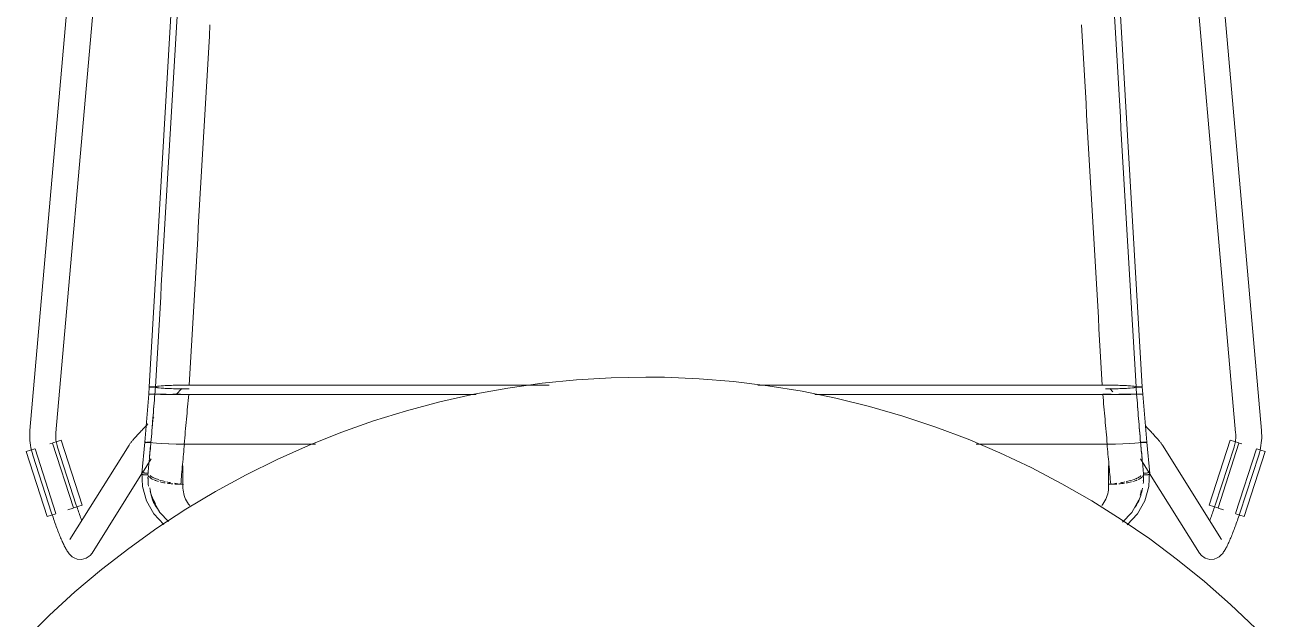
# Model space of a CAD drawing. Header units: millimetres. Extents: x 155927 to 295199, y -4084 to 97293.
# Drawn here: x 227366 to 227939, y 24240 to 24515 of the extents above; entities that cross this region are included whole.
import ezdxf

# ---------------------------------------------------------------- set-up
doc = ezdxf.new("R2010")
doc.units = ezdxf.units.MM
doc.header["$MEASUREMENT"] = 0
doc.layers.add('I-FURN', color=8, linetype='CONTINUOUS', lineweight=9)

msp = doc.modelspace()

# ---------------------------------------------------------------- linework, layer by layer
at = {"layer": 'I-FURN'}
for p, q in [((227406.98, 24770.34), (227368.03, 24327.02)), ((227937.13, 24327.02), (227898.18, 24770.34)), ((227379.98, 24325.97), (227417.26, 24750.32)), ((227887.88, 24750.47), (227925.17, 24325.97)), ((227423.18, 24347.14), (227442.46, 24679.05)), ((227881.98, 24347.14), (227862.7, 24679.05)), ((227620.61, 24350.45), (227604.69, 24348.86)), ((227636.58, 24351.41), (227620.61, 24350.45)), ((227652.58, 24351.73), (227636.58, 24351.41)), ((227661.22, 24351.64), (227652.58, 24351.73)), ((227677.2, 24350.97), (227661.22, 24351.64)), ((227693.15, 24349.67), (227677.2, 24350.97)), ((227423.17, 24347.14), (227422.9, 24343.78)), ((227423.24, 24347.17), (227423.18, 24347.14)), ((227423.18, 24347.14), (227423.24, 24347.11)), ((227423.43, 24347.2), (227423.24, 24347.17)), ((227423.24, 24347.11), (227423.43, 24347.09)), ((227423.72, 24347.22), (227423.43, 24347.2)), ((227423.43, 24347.09), (227423.73, 24347.07)), ((227424.1, 24347.24), (227423.72, 24347.22)), ((227423.73, 24347.07), (227424.11, 24347.05)), ((227424.55, 24347.25), (227424.1, 24347.24)), ((227424.11, 24347.05), (227424.56, 24347.04)), ((227425.04, 24347.25), (227424.55, 24347.25)), ((227424.56, 24347.04), (227425.05, 24347.03)), ((227425.54, 24347.25), (227425.04, 24347.25)), ((227425.05, 24347.03), (227425.55, 24347.03)), ((227426.01, 24347.24), (227425.54, 24347.25)), ((227425.55, 24347.03), (227426.02, 24347.04)), ((227426.9, 24347.45), (227426.01, 24347.24)), ((227426.02, 24347.04), (227426.92, 24346.83)), ((227428.65, 24347.65), (227426.9, 24347.45)), ((227426.92, 24346.83), (227428.67, 24346.64)), ((227431.15, 24347.81), (227428.65, 24347.65)), ((227428.67, 24346.64), (227431.17, 24346.48)), ((227434.28, 24347.93), (227431.15, 24347.81)), ((227431.17, 24346.48), (227434.29, 24346.35)), ((227437.84, 24348.01), (227434.28, 24347.93)), ((227434.29, 24346.35), (227437.84, 24346.28)), ((227438.14, 24346.4), (227435.57, 24343.72)), ((227441.63, 24348.04), (227437.84, 24348.01)), ((227437.84, 24346.28), (227441.52, 24346.25)), ((227607.9, 24348.04), (227441.63, 24348.04)), ((227441.63, 24348.04), (227607.9, 24348.04)), ((227588.85, 24346.62), (227573.11, 24343.76)), ((227604.69, 24348.86), (227588.85, 24346.62)), ((227709.03, 24347.73), (227693.15, 24349.67)), ((227863.53, 24348.04), (227704.43, 24348.04)), ((227704.43, 24348.04), (227863.53, 24348.04)), ((227724.82, 24345.16), (227709.03, 24347.73)), ((227740.49, 24341.95), (227724.82, 24345.16)), ((227867.32, 24348.01), (227863.53, 24348.04)), ((227865.07, 24346.25), (227867.32, 24346.28)), ((227868.49, 24344.87), (227867.02, 24346.4)), ((227870.88, 24347.93), (227867.32, 24348.01)), ((227867.32, 24346.28), (227870.87, 24346.35)), ((227870.87, 24346.35), (227873.99, 24346.48)), ((227874.01, 24347.81), (227870.88, 24347.93)), ((227873.99, 24346.48), (227876.49, 24346.64)), ((227876.51, 24347.65), (227874.01, 24347.81)), ((227876.49, 24346.64), (227878.24, 24346.83)), ((227878.26, 24347.45), (227876.51, 24347.65)), ((227878.24, 24346.83), (227879.14, 24347.04)), ((227879.15, 24347.24), (227878.26, 24347.45)), ((227879.14, 24347.04), (227879.61, 24347.03)), ((227879.62, 24347.25), (227879.15, 24347.24)), ((227879.61, 24347.03), (227880.11, 24347.03)), ((227880.12, 24347.25), (227879.62, 24347.25)), ((227880.11, 24347.03), (227880.6, 24347.04)), ((227880.61, 24347.25), (227880.12, 24347.25)), ((227880.6, 24347.04), (227881.05, 24347.05)), ((227881.06, 24347.24), (227880.61, 24347.25)), ((227881.05, 24347.05), (227881.43, 24347.07)), ((227881.44, 24347.22), (227881.06, 24347.24)), ((227881.43, 24347.07), (227881.73, 24347.09)), ((227881.73, 24347.2), (227881.44, 24347.22)), ((227881.92, 24347.17), (227881.73, 24347.2)), ((227881.73, 24347.09), (227881.92, 24347.11)), ((227881.98, 24347.14), (227881.92, 24347.17)), ((227881.92, 24347.11), (227881.98, 24347.14)), ((227881.99, 24347.14), (227882.26, 24343.78)), ((227421.08, 24321.58), (227422.9, 24343.78)), ((227422.9, 24343.78), (227422.97, 24343.79)), ((227422.97, 24343.79), (227422.9, 24343.78)), ((227422.97, 24343.78), (227422.9, 24343.78)), ((227422.9, 24343.78), (227422.96, 24343.78)), ((227422.96, 24343.78), (227423.15, 24343.78)), ((227422.97, 24343.79), (227423.16, 24343.79)), ((227423.16, 24343.79), (227422.97, 24343.79)), ((227423.16, 24343.78), (227422.97, 24343.78)), ((227423.15, 24343.78), (227423.45, 24343.78)), ((227423.16, 24343.79), (227423.45, 24343.79)), ((227423.45, 24343.79), (227423.16, 24343.79)), ((227423.45, 24343.78), (227423.16, 24343.78)), ((227423.45, 24343.79), (227423.84, 24343.79)), ((227423.83, 24343.79), (227423.45, 24343.79)), ((227423.83, 24343.78), (227423.45, 24343.78)), ((227423.45, 24343.78), (227423.83, 24343.78)), ((227424.29, 24343.79), (227423.83, 24343.79)), ((227424.28, 24343.78), (227423.83, 24343.78)), ((227423.83, 24343.78), (227424.28, 24343.78)), ((227423.84, 24343.79), (227424.29, 24343.79)), ((227424.77, 24343.78), (227424.28, 24343.78)), ((227424.28, 24343.78), (227424.77, 24343.78)), ((227424.29, 24343.79), (227424.78, 24343.79)), ((227424.78, 24343.79), (227424.29, 24343.79)), ((227425.27, 24343.78), (227424.77, 24343.78)), ((227424.77, 24343.78), (227425.27, 24343.78)), ((227424.78, 24343.79), (227425.28, 24343.79)), ((227425.27, 24343.79), (227424.78, 24343.79)), ((227425.74, 24343.79), (227425.27, 24343.79)), ((227425.74, 24343.78), (227425.27, 24343.78)), ((227425.27, 24343.78), (227425.74, 24343.78)), ((227425.28, 24343.79), (227425.75, 24343.79)), ((227426.63, 24343.76), (227425.74, 24343.78)), ((227425.74, 24343.78), (227426.62, 24343.76)), ((227426.62, 24343.76), (227428.37, 24343.75)), ((227428.37, 24343.75), (227426.63, 24343.76)), ((227426.64, 24343.81), (227428.4, 24343.82)), ((227428.39, 24343.82), (227426.64, 24343.81)), ((227428.37, 24343.75), (227430.87, 24343.74)), ((227430.87, 24343.74), (227428.38, 24343.75)), ((227430.89, 24343.83), (227428.39, 24343.82)), ((227428.4, 24343.82), (227430.89, 24343.83)), ((227430.87, 24343.74), (227434.01, 24343.73)), ((227434.01, 24343.73), (227430.88, 24343.74)), ((227437.57, 24343.85), (227434.01, 24343.84)), ((227437.58, 24343.72), (227434.01, 24343.73)), ((227434.01, 24343.73), (227437.58, 24343.72)), ((227434.02, 24343.84), (227437.57, 24343.85)), ((227441.36, 24343.72), (227437.58, 24343.72)), ((227437.58, 24343.72), (227441.36, 24343.72)), ((227574.19, 24343.72), (227441.36, 24343.72)), ((227441.36, 24343.72), (227574.19, 24343.72)), ((227557.5, 24340.27), (227542.04, 24336.15)), ((227573.11, 24343.76), (227557.5, 24340.27)), ((227863.8, 24343.72), (227730.8, 24343.72)), ((227730.8, 24343.72), (227863.8, 24343.72)), ((227756.03, 24338.12), (227740.49, 24341.95)), ((227867.58, 24343.72), (227863.8, 24343.72)), ((227863.8, 24343.72), (227867.58, 24343.72)), ((227863.81, 24343.85), (227867.59, 24343.85)), ((227867.59, 24343.85), (227863.81, 24343.85)), ((227871.15, 24343.73), (227867.58, 24343.72)), ((227867.58, 24343.72), (227871.15, 24343.73)), ((227871.14, 24343.84), (227874.27, 24343.83)), ((227874.27, 24343.83), (227871.15, 24343.84)), ((227874.28, 24343.74), (227871.15, 24343.73)), ((227871.15, 24343.73), (227874.28, 24343.74)), ((227874.27, 24343.83), (227876.76, 24343.82)), ((227876.77, 24343.82), (227874.27, 24343.83)), ((227874.28, 24343.74), (227876.79, 24343.75)), ((227876.78, 24343.75), (227874.29, 24343.74)), ((227876.76, 24343.82), (227878.52, 24343.81)), ((227878.52, 24343.81), (227876.77, 24343.82)), ((227878.53, 24343.76), (227876.79, 24343.75)), ((227876.79, 24343.75), (227878.54, 24343.76)), ((227879.42, 24343.78), (227878.53, 24343.76)), ((227878.54, 24343.76), (227879.42, 24343.78)), ((227879.41, 24343.79), (227879.88, 24343.79)), ((227879.89, 24343.79), (227879.42, 24343.79)), ((227879.89, 24343.78), (227879.42, 24343.78)), ((227879.42, 24343.78), (227879.89, 24343.78)), ((227879.88, 24343.79), (227880.38, 24343.79)), ((227880.38, 24343.79), (227879.89, 24343.79)), ((227880.39, 24343.78), (227879.89, 24343.78)), ((227879.89, 24343.78), (227880.39, 24343.78)), ((227880.38, 24343.79), (227880.87, 24343.79)), ((227880.87, 24343.79), (227880.38, 24343.79)), ((227880.88, 24343.78), (227880.39, 24343.78)), ((227880.39, 24343.78), (227880.88, 24343.78)), ((227880.87, 24343.79), (227881.32, 24343.79)), ((227881.33, 24343.79), (227880.87, 24343.79)), ((227881.33, 24343.78), (227880.88, 24343.78)), ((227880.88, 24343.78), (227881.33, 24343.78)), ((227881.32, 24343.79), (227881.7, 24343.79)), ((227881.71, 24343.79), (227881.33, 24343.79)), ((227881.71, 24343.78), (227881.33, 24343.78)), ((227881.33, 24343.78), (227881.71, 24343.78)), ((227882, 24343.78), (227881.71, 24343.78)), ((227881.71, 24343.78), (227882.01, 24343.78)), ((227882.19, 24343.79), (227882.26, 24343.78)), ((227882.26, 24343.78), (227882.19, 24343.79)), ((227882.26, 24343.78), (227882.19, 24343.78)), ((227882.19, 24343.78), (227882.26, 24343.78)), ((227884.08, 24321.58), (227882.26, 24343.78)), ((227424.8, 24332.54), (227425.29, 24333.05)), ((227542.04, 24336.15), (227526.75, 24331.43)), ((227771.4, 24333.68), (227756.03, 24338.12)), ((227786.57, 24328.62), (227771.4, 24333.68)), ((227368.03, 24327.02), (227367.95, 24325.88)), ((227419.43, 24326.83), (227419.83, 24327.26)), ((227419.83, 24327.26), (227420.25, 24327.71)), ((227420.25, 24327.71), (227420.67, 24328.16)), ((227420.67, 24328.16), (227421.1, 24328.62)), ((227421.1, 24328.62), (227421.54, 24329.09)), ((227421.54, 24329.09), (227421.99, 24329.57)), ((227421.99, 24329.57), (227422.45, 24330.05)), ((227526.75, 24331.43), (227511.67, 24326.09)), ((227801.54, 24322.96), (227786.57, 24328.62)), ((227884.06, 24328.62), (227883.62, 24329.09)), ((227884.49, 24328.16), (227884.06, 24328.62)), ((227884.91, 24327.71), (227884.49, 24328.16)), ((227885.33, 24327.26), (227884.91, 24327.71)), ((227885.73, 24326.83), (227885.33, 24327.26)), ((227937.14, 24326.97), (227937.13, 24327.02)), ((227937.21, 24325.83), (227937.14, 24326.97)), ((227367.95, 24325.88), (227367.92, 24324.74)), ((227367.92, 24324.74), (227367.93, 24323.6)), ((227367.93, 24323.6), (227367.99, 24322.46)), ((227367.99, 24322.46), (227368.1, 24321.32)), ((227368.1, 24321.32), (227368.25, 24320.19)), ((227377.17, 24320.84), (227378.33, 24321.21)), ((227378.43, 24321.25), (227388.12, 24291.24)), ((227378.55, 24321.28), (227380.52, 24321.92)), ((227379.92, 24324.62), (227379.94, 24325.28)), ((227379.93, 24323.96), (227379.92, 24324.62)), ((227379.96, 24323.3), (227379.93, 24323.96)), ((227379.94, 24325.28), (227379.98, 24325.95)), ((227380.03, 24322.64), (227379.96, 24323.3)), ((227379.98, 24325.95), (227379.98, 24325.97)), ((227380.11, 24321.98), (227380.03, 24322.64)), ((227380.23, 24321.33), (227380.11, 24321.98)), ((227380.37, 24320.68), (227380.23, 24321.33)), ((227380.52, 24321.92), (227382.47, 24322.55)), ((227392.16, 24292.54), (227382.47, 24322.55)), ((227414.39, 24321.13), (227414.57, 24321.35)), ((227414.57, 24321.35), (227414.75, 24321.57)), ((227414.75, 24321.57), (227414.94, 24321.8)), ((227414.94, 24321.8), (227415.14, 24322.04)), ((227415.14, 24322.04), (227415.35, 24322.29)), ((227415.35, 24322.29), (227415.58, 24322.56)), ((227415.58, 24322.56), (227415.83, 24322.84)), ((227415.83, 24322.84), (227416.08, 24323.14)), ((227416.08, 24323.14), (227416.36, 24323.44)), ((227416.36, 24323.44), (227416.64, 24323.77)), ((227416.64, 24323.77), (227416.95, 24324.1)), ((227416.95, 24324.1), (227417.26, 24324.45)), ((227417.26, 24324.45), (227417.59, 24324.82)), ((227417.59, 24324.82), (227417.93, 24325.2)), ((227417.93, 24325.2), (227418.29, 24325.59)), ((227418.29, 24325.59), (227418.66, 24325.99)), ((227418.66, 24325.99), (227419.04, 24326.4)), ((227419.04, 24326.4), (227419.43, 24326.83)), ((227419.65, 24307.09), (227421.07, 24321.58)), ((227421.14, 24321.61), (227421.07, 24321.58)), ((227421.07, 24321.58), (227421.14, 24321.56)), ((227421.08, 24321.58), (227421.14, 24321.61)), ((227421.14, 24321.56), (227421.08, 24321.58)), ((227421.32, 24321.63), (227421.14, 24321.61)), ((227421.14, 24321.61), (227421.33, 24321.63)), ((227421.14, 24321.56), (227421.33, 24321.53)), ((227421.62, 24321.65), (227421.32, 24321.63)), ((227421.33, 24321.63), (227421.62, 24321.65)), ((227421.33, 24321.53), (227421.63, 24321.51)), ((227421.63, 24321.51), (227421.33, 24321.53)), ((227421.63, 24321.51), (227422.01, 24321.49)), ((227422.01, 24321.49), (227421.63, 24321.51)), ((227422.45, 24321.68), (227422, 24321.67)), ((227422, 24321.67), (227422.45, 24321.68)), ((227422.01, 24321.49), (227422.46, 24321.48)), ((227422.47, 24321.48), (227422.01, 24321.49)), ((227422.94, 24321.69), (227422.45, 24321.68)), ((227422.45, 24321.68), (227422.94, 24321.69)), ((227422.46, 24321.48), (227422.95, 24321.48)), ((227422.96, 24321.48), (227422.47, 24321.48)), ((227423.44, 24321.68), (227422.94, 24321.69)), ((227422.94, 24321.69), (227423.44, 24321.68)), ((227422.95, 24321.48), (227423.45, 24321.48)), ((227423.46, 24321.48), (227422.96, 24321.48)), ((227423.91, 24321.68), (227423.44, 24321.68)), ((227423.44, 24321.68), (227423.91, 24321.68)), ((227423.45, 24321.48), (227423.92, 24321.49)), ((227423.93, 24321.49), (227423.46, 24321.48)), ((227423.92, 24321.49), (227424.81, 24321.3)), ((227424.81, 24321.3), (227423.93, 24321.49)), ((227426.53, 24321.12), (227424.81, 24321.3)), ((227424.81, 24321.3), (227426.55, 24321.12)), ((227511.67, 24326.09), (227496.81, 24320.16)), ((227816.27, 24316.71), (227801.54, 24322.96)), ((227878.61, 24321.12), (227880.35, 24321.3)), ((227880.35, 24321.3), (227878.63, 24321.12)), ((227881.23, 24321.49), (227880.35, 24321.3)), ((227880.35, 24321.3), (227881.24, 24321.49)), ((227881.7, 24321.48), (227881.23, 24321.49)), ((227881.24, 24321.49), (227881.71, 24321.48)), ((227881.72, 24321.68), (227881.25, 24321.68)), ((227881.25, 24321.68), (227881.72, 24321.68)), ((227882.2, 24321.48), (227881.7, 24321.48)), ((227881.71, 24321.48), (227882.21, 24321.48)), ((227882.69, 24321.48), (227882.2, 24321.48)), ((227882.21, 24321.48), (227882.7, 24321.48)), ((227882.71, 24321.68), (227882.22, 24321.69)), ((227882.22, 24321.69), (227882.71, 24321.68)), ((227883.14, 24321.49), (227882.69, 24321.48)), ((227882.7, 24321.48), (227883.15, 24321.49)), ((227883.16, 24321.67), (227882.71, 24321.68)), ((227882.71, 24321.68), (227883.16, 24321.67)), ((227883.53, 24321.51), (227883.14, 24321.49)), ((227883.15, 24321.49), (227883.53, 24321.51)), ((227883.54, 24321.65), (227883.16, 24321.67)), ((227883.16, 24321.67), (227883.54, 24321.65)), ((227883.53, 24321.51), (227883.83, 24321.53)), ((227883.82, 24321.53), (227883.53, 24321.51)), ((227883.84, 24321.63), (227883.54, 24321.65)), ((227883.54, 24321.65), (227883.83, 24321.63)), ((227883.83, 24321.63), (227884.02, 24321.61)), ((227883.83, 24321.53), (227884.02, 24321.56)), ((227884.02, 24321.61), (227883.84, 24321.63)), ((227884.09, 24321.58), (227884.02, 24321.61)), ((227884.02, 24321.61), (227884.08, 24321.58)), ((227884.08, 24321.58), (227884.02, 24321.56)), ((227884.02, 24321.56), (227884.09, 24321.58)), ((227885.51, 24307.09), (227884.09, 24321.58)), ((227886.12, 24326.4), (227885.73, 24326.83)), ((227886.5, 24325.99), (227886.12, 24326.4)), ((227886.87, 24325.59), (227886.5, 24325.99)), ((227887.23, 24325.2), (227886.87, 24325.59)), ((227887.57, 24324.82), (227887.23, 24325.2)), ((227887.9, 24324.45), (227887.57, 24324.82)), ((227888.21, 24324.1), (227887.9, 24324.45)), ((227888.52, 24323.77), (227888.21, 24324.1)), ((227888.8, 24323.44), (227888.52, 24323.77)), ((227889.08, 24323.14), (227888.8, 24323.44)), ((227889.33, 24322.84), (227889.08, 24323.14)), ((227889.58, 24322.56), (227889.33, 24322.84)), ((227889.8, 24322.29), (227889.58, 24322.56)), ((227890.02, 24322.04), (227889.8, 24322.29)), ((227890.22, 24321.8), (227890.02, 24322.04)), ((227890.41, 24321.57), (227890.22, 24321.8)), ((227890.59, 24321.35), (227890.41, 24321.57)), ((227890.76, 24321.13), (227890.59, 24321.35)), ((227922.69, 24322.55), (227913, 24292.54)), ((227917.04, 24291.24), (227926.73, 24321.25)), ((227922.69, 24322.55), (227924.64, 24321.92)), ((227924.64, 24321.92), (227926.61, 24321.28)), ((227924.94, 24321.35), (227924.8, 24320.71)), ((227925.05, 24322.01), (227924.94, 24321.35)), ((227925.14, 24322.66), (227925.05, 24322.01)), ((227925.2, 24323.32), (227925.14, 24322.66)), ((227925.18, 24325.97), (227925.22, 24325.31)), ((227925.23, 24323.98), (227925.2, 24323.32)), ((227925.22, 24325.31), (227925.24, 24324.65)), ((227925.24, 24324.65), (227925.23, 24323.98)), ((227926.83, 24321.21), (227927.99, 24320.84)), ((227936.9, 24320.14), (227937.05, 24321.27)), ((227937.05, 24321.27), (227937.16, 24322.4)), ((227937.16, 24322.4), (227937.22, 24323.54)), ((227937.24, 24324.69), (227937.21, 24325.83)), ((227937.22, 24323.54), (227937.24, 24324.69)), ((227366.32, 24317.34), (227368.27, 24317.97)), ((227376, 24287.33), (227366.32, 24317.34)), ((227368.25, 24320.19), (227368.45, 24319.06)), ((227368.27, 24317.97), (227370.24, 24318.6)), ((227368.45, 24319.06), (227368.69, 24317.94)), ((227368.69, 24317.94), (227368.97, 24316.84)), ((227368.97, 24316.84), (227369.3, 24315.74)), ((227369.3, 24315.74), (227369.31, 24315.7)), ((227369.31, 24315.7), (227378.03, 24288.88)), ((227380.05, 24288.63), (227370.36, 24318.64)), ((227380.54, 24320.04), (227380.37, 24320.68)), ((227380.73, 24319.41), (227380.54, 24320.04)), ((227389.44, 24292.59), (227380.73, 24319.41)), ((227413.82, 24320.32), (227386.52, 24276.73)), ((227413.82, 24320.32), (227414.04, 24320.64)), ((227414.04, 24320.64), (227414.22, 24320.9)), ((227414.22, 24320.9), (227414.39, 24321.13)), ((227428.99, 24320.97), (227426.55, 24321.12)), ((227426.55, 24321.12), (227429.03, 24320.97)), ((227432.06, 24320.85), (227429.02, 24320.97)), ((227429.03, 24320.97), (227432.13, 24320.85)), ((227435.57, 24320.78), (227432.12, 24320.85)), ((227432.13, 24320.85), (227435.56, 24320.78)), ((227435.66, 24320.78), (227439.42, 24320.75)), ((227439.3, 24320.75), (227435.66, 24320.78)), ((227439.42, 24320.75), (227499.97, 24320.75)), ((227499.97, 24320.75), (227439.42, 24320.75)), ((227496.81, 24320.16), (227482.2, 24313.63)), ((227805.25, 24320.75), (227865.74, 24320.75)), ((227865.74, 24320.75), (227805.25, 24320.75)), ((227830.73, 24309.87), (227816.27, 24316.71)), ((227865.74, 24320.75), (227869.5, 24320.78)), ((227869.5, 24320.78), (227865.86, 24320.75)), ((227873.04, 24320.85), (227869.59, 24320.78)), ((227869.6, 24320.78), (227873.03, 24320.85)), ((227873.03, 24320.85), (227876.13, 24320.97)), ((227876.14, 24320.97), (227873.1, 24320.85)), ((227876.13, 24320.97), (227878.61, 24321.12)), ((227878.61, 24321.12), (227876.17, 24320.97)), ((227890.94, 24320.9), (227890.76, 24321.13)), ((227891.12, 24320.64), (227890.94, 24320.9)), ((227891.34, 24320.32), (227891.12, 24320.64)), ((227918.64, 24276.73), (227891.34, 24320.32)), ((227924.43, 24319.4), (227915.72, 24292.59)), ((227924.44, 24319.43), (227924.43, 24319.4)), ((227924.63, 24320.07), (227924.44, 24319.43)), ((227924.8, 24320.71), (227924.63, 24320.07)), ((227934.8, 24318.64), (227925.11, 24288.63)), ((227927.13, 24288.88), (227935.84, 24315.7)), ((227938.84, 24317.34), (227929.15, 24287.33)), ((227934.92, 24318.6), (227936.89, 24317.97)), ((227935.84, 24315.7), (227936.17, 24316.79)), ((227936.17, 24316.79), (227936.46, 24317.89)), ((227936.46, 24317.89), (227936.7, 24319.01)), ((227936.7, 24319.01), (227936.9, 24320.14)), ((227936.89, 24317.97), (227938.84, 24317.34)), ((227419.95, 24307.5), (227423.99, 24313.94)), ((227438.71, 24310.71), (227438.71, 24300.96)), ((227482.2, 24313.63), (227467.87, 24306.53)), ((227844.91, 24302.46), (227830.73, 24309.87)), ((227866.45, 24300.96), (227866.45, 24310.71)), ((227881.17, 24313.94), (227885.21, 24307.5)), ((227396.69, 24270.36), (227419.72, 24307.13)), ((227419.77, 24307.98), (227420.06, 24301.08)), ((227467.87, 24306.53), (227453.83, 24298.86)), ((227885.39, 24307.98), (227885.1, 24301.08)), ((227885.44, 24307.13), (227908.47, 24270.36)), ((227420.06, 24301.08), (227421.93, 24294.56)), ((227438.77, 24302.2), (227437.72, 24302.2)), ((227453.83, 24298.86), (227440.11, 24290.63)), ((227858.78, 24294.49), (227844.91, 24302.46)), ((227867.44, 24302.2), (227866.39, 24302.2)), ((227885.1, 24301.08), (227883.23, 24294.56)), ((227389.55, 24292.26), (227389.44, 24292.59)), ((227392.16, 24292.54), (227390.21, 24291.91)), ((227421.93, 24294.56), (227425.32, 24288.55)), ((227424.64, 24294.96), (227428.01, 24289.13)), ((227872.32, 24285.97), (227858.78, 24294.49)), ((227880.52, 24294.96), (227877.15, 24289.13)), ((227883.23, 24294.56), (227879.84, 24288.55)), ((227914.95, 24291.91), (227913, 24292.54)), ((227915.61, 24292.26), (227915.72, 24292.59)), ((227377.96, 24287.96), (227376, 24287.33)), ((227379.93, 24288.6), (227377.96, 24287.96)), ((227378.18, 24288.43), (227378.03, 24288.88)), ((227378.42, 24287.69), (227378.18, 24288.43)), ((227378.67, 24286.95), (227378.42, 24287.69)), ((227378.92, 24286.22), (227378.67, 24286.95)), ((227385.54, 24290.41), (227388.02, 24291.21)), ((227390.21, 24291.91), (227388.23, 24291.28)), ((227389.78, 24291.57), (227389.55, 24292.26)), ((227390.01, 24290.88), (227389.78, 24291.57)), ((227390.24, 24290.2), (227390.01, 24290.88)), ((227390.47, 24289.52), (227390.24, 24290.2)), ((227390.71, 24288.85), (227390.47, 24289.52)), ((227390.94, 24288.18), (227390.71, 24288.85)), ((227391.18, 24287.52), (227390.94, 24288.18)), ((227391.41, 24286.88), (227391.18, 24287.52)), ((227391.65, 24286.24), (227391.41, 24286.88)), ((227425.32, 24288.55), (227429.93, 24283.55)), ((227440.11, 24290.63), (227426.72, 24281.87)), ((227428.01, 24289.13), (227432.03, 24284.91)), ((227877.15, 24289.13), (227872.85, 24284.61)), ((227879.84, 24288.55), (227875.09, 24283.39)), ((227913.51, 24286.24), (227913.75, 24286.88)), ((227913.75, 24286.88), (227913.98, 24287.52)), ((227913.98, 24287.52), (227914.22, 24288.18)), ((227914.22, 24288.18), (227914.45, 24288.85)), ((227914.45, 24288.85), (227914.69, 24289.52)), ((227914.69, 24289.52), (227914.92, 24290.2)), ((227914.92, 24290.2), (227915.15, 24290.88)), ((227916.92, 24291.28), (227914.95, 24291.91)), ((227915.15, 24290.88), (227915.38, 24291.57)), ((227915.38, 24291.57), (227915.61, 24292.26)), ((227917.14, 24291.21), (227919.62, 24290.41)), ((227927.2, 24287.96), (227925.23, 24288.6)), ((227926.24, 24286.22), (227926.49, 24286.95)), ((227926.49, 24286.95), (227926.74, 24287.69)), ((227926.74, 24287.69), (227926.98, 24288.43)), ((227926.98, 24288.43), (227927.13, 24288.88)), ((227929.15, 24287.33), (227927.2, 24287.96)), ((227379.17, 24285.49), (227378.92, 24286.22)), ((227379.42, 24284.77), (227379.17, 24285.49)), ((227379.67, 24284.05), (227379.42, 24284.77)), ((227379.93, 24283.35), (227379.67, 24284.05)), ((227380.18, 24282.65), (227379.93, 24283.35)), ((227380.44, 24281.96), (227380.18, 24282.65)), ((227380.69, 24281.28), (227380.44, 24281.96)), ((227380.95, 24280.62), (227380.69, 24281.28)), ((227391.88, 24285.62), (227391.65, 24286.24)), ((227426.72, 24281.87), (227413.7, 24272.57)), ((227885.51, 24276.91), (227872.32, 24285.97)), ((227913.28, 24285.62), (227913.51, 24286.24)), ((227924.21, 24280.62), (227924.47, 24281.28)), ((227924.47, 24281.28), (227924.72, 24281.96)), ((227924.72, 24281.96), (227924.98, 24282.65)), ((227924.98, 24282.65), (227925.23, 24283.35)), ((227925.23, 24283.35), (227925.49, 24284.05)), ((227925.49, 24284.05), (227925.74, 24284.77)), ((227925.74, 24284.77), (227925.99, 24285.49)), ((227925.99, 24285.49), (227926.24, 24286.22)), ((227381.2, 24279.96), (227380.95, 24280.62)), ((227381.45, 24279.32), (227381.2, 24279.96)), ((227381.7, 24278.7), (227381.45, 24279.32)), ((227381.95, 24278.09), (227381.7, 24278.7)), ((227382.2, 24277.49), (227381.95, 24278.09)), ((227382.44, 24276.91), (227382.2, 24277.49)), ((227382.69, 24276.35), (227382.44, 24276.91)), ((227382.93, 24275.81), (227382.69, 24276.35)), ((227383.16, 24275.28), (227382.93, 24275.81)), ((227898.33, 24267.34), (227885.51, 24276.91)), ((227922, 24275.28), (227922.23, 24275.81)), ((227922.23, 24275.81), (227922.47, 24276.35)), ((227922.47, 24276.35), (227922.72, 24276.91)), ((227922.72, 24276.91), (227922.96, 24277.49)), ((227922.96, 24277.49), (227923.21, 24278.09)), ((227923.21, 24278.09), (227923.46, 24278.7)), ((227923.46, 24278.7), (227923.71, 24279.32)), ((227923.71, 24279.32), (227923.96, 24279.96)), ((227923.96, 24279.96), (227924.21, 24280.62)), ((227383.4, 24274.77), (227383.16, 24275.28)), ((227383.63, 24274.28), (227383.4, 24274.77)), ((227383.86, 24273.8), (227383.63, 24274.28)), ((227384.09, 24273.35), (227383.86, 24273.8)), ((227384.32, 24272.91), (227384.09, 24273.35)), ((227384.55, 24272.48), (227384.32, 24272.91)), ((227384.78, 24272.07), (227384.55, 24272.48)), ((227385.02, 24271.67), (227384.78, 24272.07)), ((227385.26, 24271.28), (227385.02, 24271.67)), ((227385.51, 24270.89), (227385.26, 24271.28)), ((227385.79, 24270.5), (227385.51, 24270.89)), ((227386.1, 24270.1), (227385.79, 24270.5)), ((227386.47, 24269.67), (227386.1, 24270.1)), ((227386.94, 24269.21), (227386.47, 24269.67)), ((227395.79, 24269.24), (227396.69, 24270.36)), ((227413.7, 24272.57), (227401.06, 24262.76)), ((227909.37, 24269.24), (227908.47, 24270.36)), ((227918.22, 24269.21), (227918.69, 24269.67)), ((227918.69, 24269.67), (227919.06, 24270.1)), ((227919.06, 24270.1), (227919.37, 24270.5)), ((227919.37, 24270.5), (227919.65, 24270.89)), ((227919.65, 24270.89), (227919.9, 24271.28)), ((227919.9, 24271.28), (227920.14, 24271.67)), ((227920.14, 24271.67), (227920.38, 24272.07)), ((227920.38, 24272.07), (227920.61, 24272.48)), ((227920.61, 24272.48), (227920.84, 24272.91)), ((227920.84, 24272.91), (227921.07, 24273.35)), ((227921.07, 24273.35), (227921.3, 24273.8)), ((227921.3, 24273.8), (227921.53, 24274.28)), ((227921.53, 24274.28), (227921.76, 24274.77)), ((227921.76, 24274.77), (227922, 24275.28)), ((227387.57, 24268.69), (227386.94, 24269.21)), ((227388.48, 24268.12), (227387.57, 24268.69)), ((227389.86, 24267.6), (227388.48, 24268.12)), ((227391.83, 24267.43), (227389.86, 24267.6)), ((227394.06, 24268.01), (227391.83, 24267.43)), ((227395.79, 24269.24), (227394.06, 24268.01)), ((227910.75, 24257.26), (227898.33, 24267.34)), ((227909.37, 24269.24), (227911.1, 24268.01)), ((227911.1, 24268.01), (227913.33, 24267.43)), ((227913.33, 24267.43), (227915.3, 24267.6)), ((227915.3, 24267.6), (227916.68, 24268.12)), ((227916.68, 24268.12), (227917.59, 24268.69)), ((227917.59, 24268.69), (227918.22, 24269.21)), ((227401.06, 24262.76), (227388.83, 24252.45)), ((227388.83, 24252.45), (227377.01, 24241.67)), ((227922.76, 24246.69), (227910.75, 24257.26)), ((227934.34, 24235.65), (227922.76, 24246.69)), ((227377.01, 24241.67), (227365.64, 24230.42))]:
    msp.add_line(p, q, dxfattribs=at)
for points in [[(227445.33, 24679.24), (227442.11, 24624), (227435.67, 24513.41), (227429.23, 24402.65), (227426.01, 24347.24)], [(227859.83, 24679.24), (227863.05, 24624), (227869.49, 24513.41), (227875.93, 24402.65), (227879.15, 24347.24)], [(227441.63, 24348.04), (227444.82, 24403.56), (227448.02, 24459.09), (227451.21, 24514.53)], [(227853.94, 24514.53), (227857.14, 24459.07), (227860.34, 24403.56), (227863.53, 24348.04)], [(227426.02, 24347.04), (227425.42, 24347.03), (227423.91, 24347.03), (227423.17, 24347.1), (227423.17, 24347.14)], [(227425.74, 24343.78), (227425.78, 24344.35), (227425.87, 24345.51), (227425.96, 24346.66), (227426.01, 24347.24)], [(227425.75, 24343.79), (227425.79, 24344.33), (227425.88, 24345.42), (227425.97, 24346.5), (227426.02, 24347.04)], [(227879.41, 24343.79), (227879.37, 24344.33), (227879.28, 24345.42), (227879.19, 24346.5), (227879.14, 24347.04)], [(227879.42, 24343.78), (227879.37, 24344.35), (227879.29, 24345.51), (227879.2, 24346.66), (227879.15, 24347.24)], [(227425.74, 24343.78), (227425.44, 24340.06), (227424.83, 24332.62), (227424.23, 24325.2), (227423.93, 24321.49)], [(227440.33, 24332.23), (227440.68, 24336.06), (227441.02, 24339.89), (227441.36, 24343.72)], [(227863.8, 24343.72), (227864.14, 24339.89), (227864.48, 24336.05), (227864.83, 24332.23)], [(227879.42, 24343.78), (227879.72, 24340.06), (227880.33, 24332.62), (227880.93, 24325.2), (227881.23, 24321.49)], [(227879.94, 24337.47), (227879.97, 24337.06), (227880.01, 24336.65), (227880.04, 24336.24)], [(227880.34, 24332.63), (227880.64, 24328.97), (227880.95, 24325.32), (227881.25, 24321.68)], [(227439.3, 24320.75), (227439.64, 24324.57), (227439.99, 24328.4), (227440.33, 24332.23)], [(227864.83, 24332.23), (227865.17, 24328.4), (227865.51, 24324.57), (227865.86, 24320.75)], [(227422.49, 24306.53), (227422.73, 24308.98), (227423.2, 24313.93), (227423.68, 24318.96), (227423.92, 24321.49)], [(227423.2, 24314.59), (227423.43, 24316.88), (227423.66, 24319.18), (227423.89, 24321.49)], [(227882.67, 24306.53), (227882.43, 24308.98), (227881.96, 24313.93), (227881.48, 24318.96), (227881.24, 24321.49)], [(227881.96, 24314.59), (227881.72, 24316.94), (227881.49, 24319.3), (227881.25, 24321.68)], [(227437.72, 24302.2), (227437.98, 24305.23), (227438.52, 24311.37), (227439.11, 24317.62), (227439.42, 24320.75)], [(227867.44, 24302.2), (227867.18, 24305.23), (227866.64, 24311.37), (227866.05, 24317.62), (227865.74, 24320.75)], [(227419.83, 24307.84), (227419.87, 24307.79), (227420, 24307.7), (227420.29, 24307.57), (227420.68, 24307.45), (227421.13, 24307.36), (227421.63, 24307.29), (227422.13, 24307.26), (227422.44, 24307.26), (227422.59, 24307.27)], [(227425.04, 24304.37), (227424.34, 24304.69), (227423.2, 24305.39), (227422.63, 24306.14), (227422.49, 24306.53)], [(227422.53, 24305.7), (227422.54, 24304.8), (227422.6, 24303.91), (227422.71, 24303.01)], [(227422.83, 24301.25), (227422.64, 24302.49), (227422.6, 24303.74), (227422.59, 24305.01)], [(227423.5, 24306.18), (227423.91, 24305.86), (227424.43, 24305.53), (227425.07, 24305.22)], [(227425.32, 24305.11), (227425.95, 24304.81), (227426.7, 24304.53), (227427.52, 24304.27)], [(227427.47, 24303.48), (227426.74, 24303.69), (227426.1, 24303.92), (227425.5, 24304.17)], [(227427.94, 24304.12), (227428.74, 24303.86), (227429.62, 24303.64), (227430.54, 24303.42)], [(227874.63, 24303.42), (227875.55, 24303.63), (227876.49, 24303.86), (227877.34, 24304.11)], [(227877.67, 24304.26), (227878.48, 24304.53), (227879.29, 24304.81), (227879.84, 24305.11)], [(227879.67, 24304.17), (227879.09, 24303.92), (227878.43, 24303.69), (227877.69, 24303.48)], [(227880.09, 24305.22), (227880.73, 24305.54), (227881.12, 24305.85), (227881.45, 24306.18)], [(227882.67, 24306.53), (227882.53, 24306.14), (227881.96, 24305.39), (227880.82, 24304.69), (227880.13, 24304.37)], [(227882.64, 24305), (227882.63, 24304.18), (227882.59, 24303.35), (227882.51, 24302.53)], [(227882.53, 24303.76), (227882.59, 24304.4), (227882.59, 24305.06), (227882.59, 24305.71)], [(227430.52, 24302.8), (227429.68, 24302.95), (227428.87, 24303.11), (227428.13, 24303.3)], [(227431.2, 24303.27), (227431.84, 24303.13), (227432.51, 24302.99), (227433.19, 24302.87)], [(227434.01, 24302.37), (227433.11, 24302.44), (227432.22, 24302.54), (227431.37, 24302.67)], [(227434.88, 24302.62), (227435.36, 24302.55), (227435.83, 24302.5), (227436.31, 24302.45)], [(227437.72, 24302.2), (227436.77, 24302.21), (227435.85, 24302.24), (227434.94, 24302.3)], [(227438.72, 24300.68), (227438.71, 24301.19), (227438.72, 24301.69), (227438.77, 24302.2)], [(227866.39, 24302.2), (227866.43, 24301.69), (227866.45, 24301.19), (227866.45, 24300.68)], [(227870.23, 24302.3), (227869.32, 24302.24), (227868.39, 24302.21), (227867.44, 24302.2)], [(227868.85, 24302.44), (227869.33, 24302.49), (227869.8, 24302.55), (227870.26, 24302.62)], [(227873.79, 24302.67), (227872.94, 24302.54), (227872.07, 24302.43), (227871.16, 24302.37)], [(227871.97, 24302.88), (227872.65, 24303), (227873.3, 24303.13), (227873.96, 24303.27)], [(227877.02, 24303.3), (227876.28, 24303.11), (227875.48, 24302.95), (227874.64, 24302.8)], [(227881.01, 24297.14), (227881.27, 24297.85), (227881.45, 24298.57), (227881.58, 24299.31)]]:
    msp.add_open_spline(points, degree=3, dxfattribs=at)
for points, knots in [([(227423.17, 24347.14), (227423.17, 24347.16), (227423.31, 24347.19), (227423.7, 24347.22), (227424.09, 24347.24), (227424.54, 24347.25), (227425.04, 24347.25), (227425.54, 24347.25), (227425.86, 24347.25), (227426.01, 24347.24)], [-0.498493, -0.498493, -0.498493, -0.498493, -0.375, -0.3125, -0.25, -0.1875, -0.125, -0.0625, 0, 0, 0, 0]), ([(227426.01, 24347.24), (227426.29, 24347.39), (227427.67, 24347.6), (227431.03, 24347.82), (227434.2, 24347.94), (227437.8, 24348.02), (227440.35, 24348.04), (227441.63, 24348.04)], [-1, -1, -1, -1, -0.666667, -0.5, -0.333333, -0.166667, 0, 0, 0, 0]), ([(227441.52, 24346.25), (227439, 24346.25), (227435.23, 24346.31), (227431.05, 24346.47), (227427.7, 24346.69), (227426.31, 24346.9), (227426.02, 24347.04)], [-0.996036, -0.996036, -0.996036, -0.996036, -0.6666667, -0.5, -0.3333333, 0, 0, 0, 0]), ([(227863.53, 24348.04), (227864.81, 24348.04), (227867.36, 24348.02), (227870.96, 24347.94), (227874.13, 24347.82), (227877.49, 24347.6), (227878.87, 24347.39), (227879.15, 24347.24)], [-1, -1, -1, -1, -0.833333, -0.666667, -0.5, -0.333333, 0, 0, 0, 0]), ([(227879.14, 24347.04), (227878.85, 24346.9), (227877.46, 24346.69), (227874.11, 24346.47), (227870.95, 24346.35), (227867.84, 24346.28), (227865.83, 24346.26), (227865.07, 24346.25)], [-1, -1, -1, -1, -0.6666667, -0.5, -0.3333333, -0.1666667, -0.0664381, -0.0664381, -0.0664381, -0.0664381]), ([(227881.99, 24347.14), (227881.99, 24347.12), (227881.85, 24347.1), (227881.45, 24347.06), (227881.07, 24347.05), (227880.61, 24347.04), (227880.11, 24347.03), (227879.61, 24347.03), (227879.29, 24347.04), (227879.14, 24347.04)], [-0.5, -0.5, -0.5, -0.5, -0.375, -0.3125, -0.25, -0.1875, -0.125, -0.0625, 0, 0, 0, 0]), ([(227879.15, 24347.24), (227879.37, 24347.25), (227879.87, 24347.26), (227880.5, 24347.25), (227880.96, 24347.24), (227881.37, 24347.23), (227881.83, 24347.19), (227881.99, 24347.16), (227881.99, 24347.14)], [-1, -1, -1, -1, -0.90625, -0.8125, -0.765625, -0.71875, -0.625, -0.501507, -0.501507, -0.501507, -0.501507]), ([(227425.74, 24343.79), (227425.44, 24340.1), (227425, 24334.8), (227424.56, 24329.51), (227424.43, 24327.9)], [0, 0, 0, 0, 0.5, 0.718389, 0.718389, 0.718389, 0.718389]), ([(227422.49, 24306.53), (227422.34, 24306.51), (227422.06, 24306.48), (227421.63, 24306.47), (227421.26, 24306.48), (227420.97, 24306.5), (227420.7, 24306.53), (227420.45, 24306.58), (227420.22, 24306.65), (227420.03, 24306.71), (227419.83, 24306.81), (227419.73, 24306.9), (227419.7, 24306.94)], [0, 0, 0, 0, 0.0555556, 0.1111111, 0.1666667, 0.1944444, 0.2222222, 0.2777778, 0.3055556, 0.3333333, 0.3888889, 0.4444444, 0.4444444, 0.4444444, 0.4444444]), ([(227882.57, 24307.27), (227882.79, 24307.26), (227883.28, 24307.26), (227884.03, 24307.35), (227884.7, 24307.5), (227885.13, 24307.68), (227885.28, 24307.79), (227885.33, 24307.84)], [-1, -1, -1, -1, -0.90625, -0.8125, -0.71875, -0.625, -0.5625, -0.5625, -0.5625, -0.5625]), ([(227885.46, 24306.94), (227885.44, 24306.92), (227885.4, 24306.87), (227885.29, 24306.8), (227885.1, 24306.7), (227884.78, 24306.59), (227884.38, 24306.52), (227884.03, 24306.49), (227883.65, 24306.47), (227883.21, 24306.47), (227882.85, 24306.51), (227882.67, 24306.53)], [0.5555556, 0.5555556, 0.5555556, 0.5555556, 0.5833333, 0.6180556, 0.6527778, 0.7222222, 0.7916667, 0.8263889, 0.8611111, 0.9305556, 1, 1, 1, 1]), ([(227426.69, 24291.07), (227426.12, 24291.96), (227424.37, 24294.94), (227423.75, 24298.23), (227423.46, 24300.55)], [0.591443, 0.591443, 0.591443, 0.591443, 0.6666667, 0.8365191, 0.8365191, 0.8365191, 0.8365191]), ([(227423.56, 24298.93), (227423.96, 24297.58), (227424.69, 24295.62), (227425.69, 24293.8), (227426.04, 24293.22)], [0.2297626, 0.2297626, 0.2297626, 0.2297626, 0.3333333, 0.3824546, 0.3824546, 0.3824546, 0.3824546]), ([(227441.88, 24292.31), (227441.11, 24293.21), (227439.18, 24296.21), (227438.55, 24299.81), (227438.77, 24302.2)], [0.5, 0.5, 0.5, 0.5, 0.6666667, 1, 1, 1, 1]), ([(227866.39, 24302.2), (227866.61, 24299.81), (227865.97, 24296.21), (227864.05, 24293.21), (227863.28, 24292.31)], [0, 0, 0, 0, 0.3333333, 0.5, 0.5, 0.5, 0.5]), ([(227882.18, 24300.4), (227881.75, 24298.13), (227880.75, 24294.97), (227879.09, 24292.15), (227878.56, 24291.35)], [-0.8344313, -0.8344313, -0.8344313, -0.8344313, -0.6666667, -0.5975811, -0.5975811, -0.5975811, -0.5975811])]:
    msp.add_open_spline(points, degree=3, knots=knots, dxfattribs=at)

doc.saveas('drawing.dxf')
